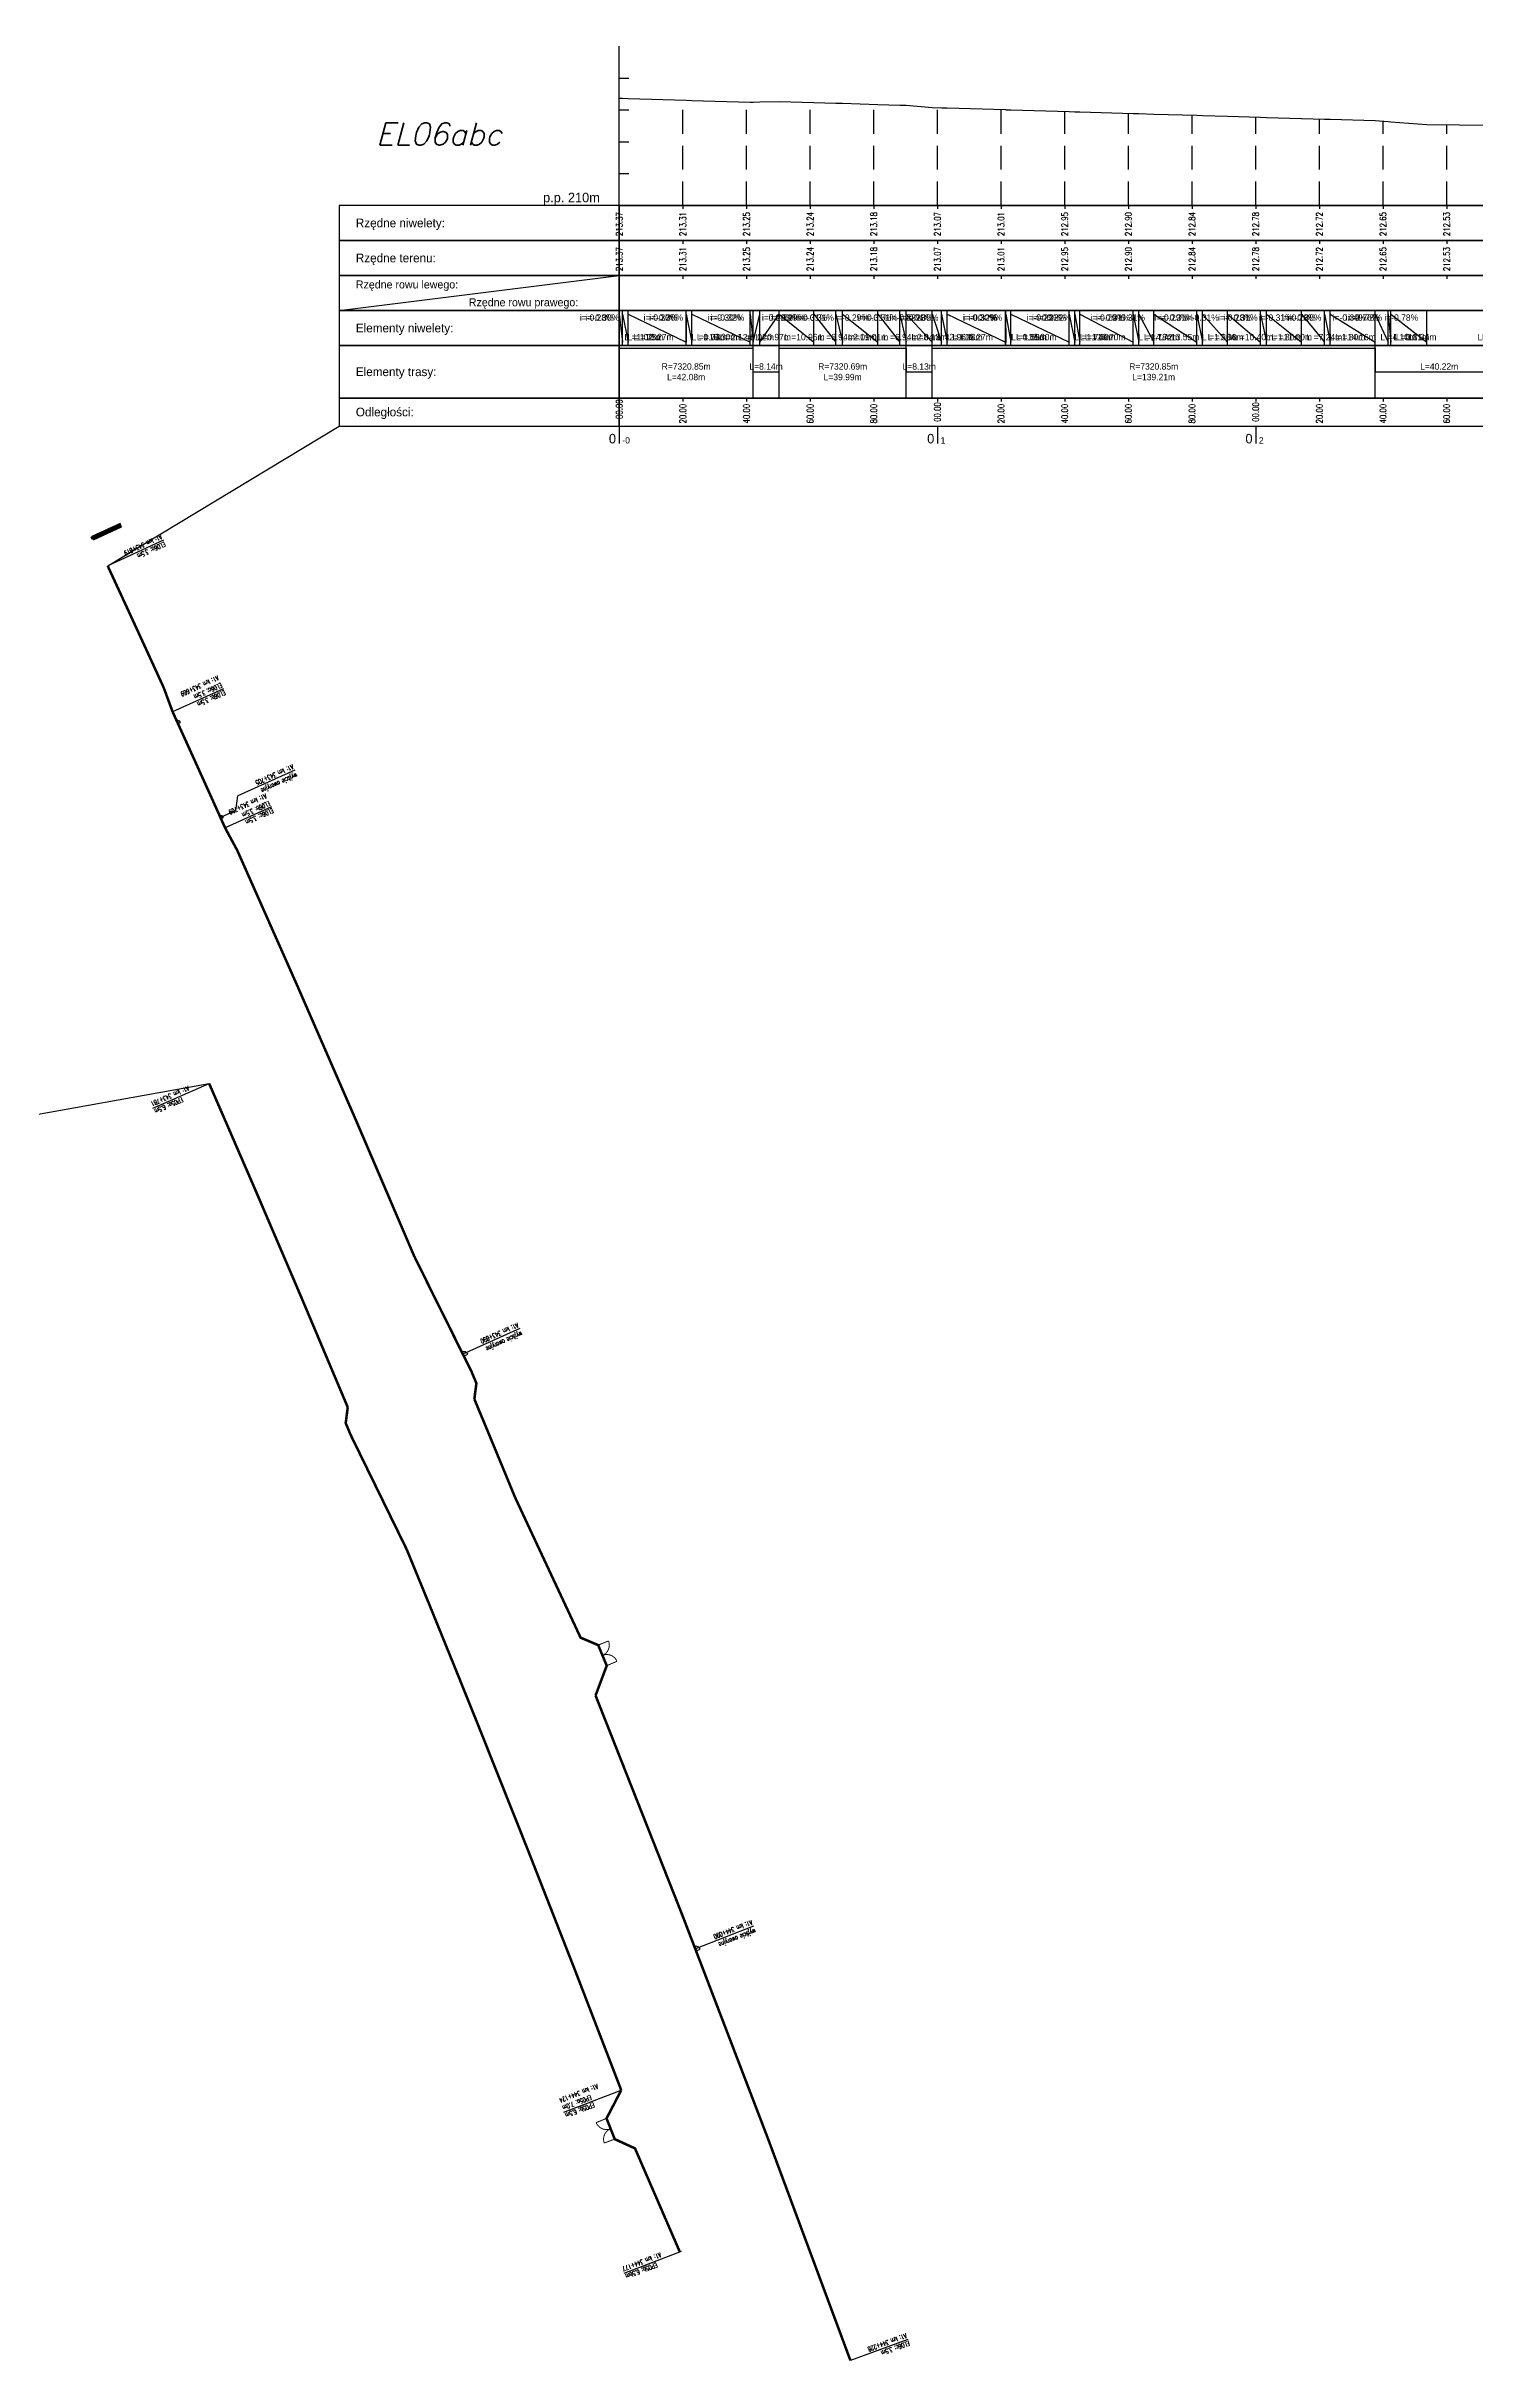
# Model space of a CAD drawing. Header units: metres. Extents: x 7399493 to 7407015, y 5696902 to 5712236.
# Drawn here: x 7404930 to 7405379, y 5704346 to 5705074 of the extents above; entities that cross this region are included whole.
import ezdxf

# ---------------------------------------------------------------- set-up
doc = ezdxf.new("R2010")
doc.units = ezdxf.units.M
doc.linetypes.add('DASHED', pattern=[0.75, 0.5, -0.25])
for name, color, linetype in [('Drzwi ewakuacyjne', 100, 'Continuous'), ('Drzwi ewakuacyjne_opis', 7, 'Continuous'), ('Ekran_akustyczny_3.5m', 100, 'Continuous'), ('Ekran_akustyczny_3.5m_opis', 7, 'Continuous'), ('Ekran_akustyczny_6.5m_opis', 7, 'Continuous'), ('Ekran_akustyczny_7m', 100, 'Continuous'), ('Ekran_akustyczny_7m_opis', 7, 'Continuous'), ('pomoc', 140, 'Continuous'), ('PR_0', 7, 'Continuous'), ('PR_istniejacy_teren', 7, 'Continuous'), ('robocza', 3, 'Continuous'), ('Schody ewakuacyjne', 100, 'Continuous')]:
    doc.layers.add(name, color=color, linetype=linetype)
doc.styles.add('simplex 0.60', font='simplex.shx', dxfattribs={"width": 0.6})
doc.styles.add('simplex 0.80', font='simplex.shx', dxfattribs={"width": 0.8})
doc.styles.add('Standard poch.', font='simplex.shx', dxfattribs={"oblique": 15})

# ---------------------------------------------------------------- blocks, each defined once
blk = doc.blocks.new('*U26')
at = {"layer": 'Schody ewakuacyjne', "ltscale": 0.8}
blk.add_lwpolyline([(-0.67, 0), (-0.67, -9.72), (-0.6, -9.72), (-0.6, 0)], close=True, dxfattribs=at)
at = {"layer": 'Schody ewakuacyjne'}
for points in [[(-0.46, -9.72), (-0.46, 0)], [(-0.46, 0), (0.46, 0)], [(-0.4, 0.27), (0.4, 0.27)], [(-0.4, 0), (-0.4, 0.27), (0.4, 0.27), (0.4, 0)], [(-0.4, -9.72), (-0.4, 0)], [(-0.4, -0.27), (0.4, -0.27)], [(-0.4, -0.54), (0.4, -0.54)], [(-0.4, -0.81), (0.4, -0.81)], [(-0.4, -1.08), (0.4, -1.08)], [(-0.4, -1.35), (0.4, -1.35)], [(-0.4, -1.62), (0.4, -1.62)], [(-0.4, -1.89), (0.4, -1.89)], [(-0.4, -2.16), (0.4, -2.16)], [(-0.4, -2.43), (0.4, -2.43)], [(-0.4, -2.7), (0.4, -2.7)], [(-0.4, -2.97), (0.4, -2.97)], [(-0.4, -3.24), (0.4, -3.24)], [(-0.4, -3.51), (0.4, -3.51)], [(-0.4, -3.78), (0.4, -3.78)], [(-0.4, -4.05), (0.4, -4.05)], [(-0.4, -4.32), (0.4, -4.32)], [(-0.4, -4.59), (0.4, -4.59)], [(-0.4, -4.86), (0.4, -4.86)], [(-0.4, -5.13), (0.4, -5.13)], [(-0.4, -5.4), (0.4, -5.4)], [(-0.4, -5.67), (0.4, -5.67)], [(-0.4, -5.94), (0.4, -5.94)], [(-0.4, -6.21), (0.4, -6.21)], [(-0.4, -6.48), (0.4, -6.48)], [(-0.4, -6.75), (0.4, -6.75)], [(-0.4, -7.02), (0.4, -7.02)], [(0.4, -9.72), (0.4, 0)], [(0.46, -9.72), (0.46, 0)], [(-0.46, -9.72), (0.46, -9.72)], [(-0.4, -7.29), (0.4, -7.29)], [(-0.4, -7.56), (0.4, -7.56)], [(-0.4, -7.83), (0.4, -7.83)], [(-0.4, -8.1), (0.4, -8.1)], [(-0.4, -8.37), (0.4, -8.37)], [(-0.4, -8.64), (0.4, -8.64)], [(-0.4, -8.91), (0.4, -8.91)], [(-0.4, -9.18), (0.4, -9.18)], [(-0.4, -9.45), (0.4, -9.45)], [(-0.4, -9.72), (0.4, -9.72)]]:
    blk.add_lwpolyline(points, dxfattribs=at)
blk = doc.blocks.new('Wyjście awaryjne')
at = {"layer": 'Drzwi ewakuacyjne'}
blk.add_lwpolyline([(0, 0), (-1.4, 0, 0.414214), (0, -1.4)], format="xyb", close=True, dxfattribs=at)
blk = doc.blocks.new('*U113')
at = {"layer": 'PR_0', "color": 1, "linetype": 'Continuous', "lineweight": -3, "char_height": 2}
for s, insert, attachment_point in [('i=-0.28%', (7406179.72, 5707037.05), 9), ('i=-0.30%', (7406181.47, 5707037.05), 9), ('i=-0.30%', (7406199.74, 5707037.05), 9), ('i=-0.27%', (7406199.77, 5707037.05), 9), ('i=-0.30%', (7406201.51, 5707037.05), 9), ('i=-0.30%', (7406219.82, 5707037.05), 9), ('i=-0.32%', (7406220.78, 5707037.05), 9), ('i=0.29%', (7406226.28, 5707037.05), 7), ('i=0.29%', (7406228.4, 5707037.05), 7), ('i=-0.29%', (7406239.88, 5707037.05), 9), ('i=-0.31%', (7406246.82, 5707037.05), 9), ('i=-0.31%', (7406248.91, 5707037.05), 9), ('i=-0.29%', (7406259.93, 5707037.05), 9), ('i=-0.31%', (7406266.87, 5707037.05), 9), ('i=-0.31%', (7406268.91, 5707037.05), 9), ('i=-0.88%', (7406277.03, 5707037.05), 9), ('i=-0.28%', (7406280, 5707037.05), 9), ('i=-0.30%', (7406281.77, 5707037.05), 9), ('i=-0.30%', (7406300.05, 5707037.05), 9), ('i=-0.32%', (7406300.24, 5707037.05), 9), ('i=-0.29%', (7406301.79, 5707037.05), 9), ('i=-0.29%', (7406320.09, 5707037.05), 9), ('i=-0.32%', (7406321.84, 5707037.05), 9), ('i=-0.32%', (7406323.44, 5707037.05), 9), ('i=-0.29%', (7406340.14, 5707037.05), 9), ('i=-0.31%', (7406341.92, 5707037.05), 9), ('i=-0.31%', (7406346.64, 5707037.05), 9), ('i=-0.29%', (7406360.19, 5707037.05), 9), ('i=-0.31%', (7406361.99, 5707037.05), 9), ('i=-0.31%', (7406369.84, 5707037.05), 9), ('i=-0.28%', (7406380.24, 5707037.05), 9), ('i=-0.31%', (7406382.04, 5707037.05), 9), ('i=-0.31%', (7406393.04, 5707037.05), 9), ('i=-0.28%', (7406400.29, 5707037.05), 9), ('i=-0.30%', (7406402.09, 5707037.05), 9), ('i=-0.30%', (7406416.25, 5707037.05), 9), ('i=-0.76%', (7406420.34, 5707037.05), 9), ('i=-0.78%', (7406421.15, 5707037.05), 9), ('i=-0.78%', (7406432.49, 5707037.05), 9), ('i=3.86%', (7406466.67, 5707037.05), 7), ('i=3.79%', (7406466.74, 5707037.05), 7), ('i=3.78%', (7406468.1, 5707037.05), 7), ('i=3.78%', (7406468.84, 5707037.05), 7), ('i=3.77%', (7406468.92, 5707037.05), 7), ('i=-0.25%', (7406479.71, 5707037.05), 9), ('i=-0.25%', (7406481.24, 5707037.05), 9), ('i=-0.27%', (7406482.26, 5707037.05), 9), ('i=-0.25%', (7406482.97, 5707037.05), 9), ('i=-0.25%', (7406499.01, 5707037.05), 9), ('i=-0.61%', (7406501.29, 5707037.05), 9), ('i=-0.64%', (7406502.48, 5707037.05), 9), ('i=-0.64%', (7406521.37, 5707037.05), 9), ('i=-0.66%', (7406522.28, 5707037.05), 9), ('i=-0.66%', (7406541.45, 5707037.05), 9), ('i=-0.68%', (7406542.81, 5707037.05), 9), ('L =1.02m', (7406183.08, 5707030.93), 7), ('L =1.75m', (7406184.1, 5707030.93), 7), ('L =18.27m', (7406185.85, 5707030.93), 7), ('L =0.03m', (7406204.12, 5707030.93), 7), ('L =1.74m', (7406204.14, 5707030.93), 7), ('L =18.30m', (7406205.89, 5707030.93), 7), ('L =2.12m', (7406224.03, 5707030.93), 9), ('L =6.02m', (7406230.04, 5707030.93), 9), ('L =0.97m', (7406224.19, 5707030.93), 7), ('L =10.96m', (7406233.29, 5707030.93), 7), ('L =6.94m', (7406244.26, 5707030.93), 7), ('L =2.09m', (7406251.2, 5707030.93), 7), ('L =11.01m', (7406253.29, 5707030.93), 7), ('L =6.94m', (7406264.3, 5707030.93), 7), ('L =2.04m', (7406271.24, 5707030.93), 7), ('L =8.13m', (7406273.28, 5707030.93), 7), ('L =2.96m', (7406281.41, 5707030.93), 7), ('L =1.78m', (7406284.37, 5707030.93), 7), ('L =18.27m', (7406286.15, 5707030.93), 7), ('L =0.19m', (7406304.42, 5707030.93), 7), ('L =1.55m', (7406304.61, 5707030.93), 7), ('L =18.30m', (7406306.17, 5707030.93), 7), ('L =1.74m', (7406324.47, 5707030.93), 7), ('L =1.60m', (7406326.21, 5707030.93), 7), ('L =16.70m', (7406327.81, 5707030.93), 7), ('L =1.78m', (7406344.52, 5707030.93), 7), ('L =4.72m', (7406346.29, 5707030.93), 7), ('L =13.55m', (7406351.02, 5707030.93), 7), ('L =1.80m', (7406364.57, 5707030.93), 7), ('L =7.86m', (7406366.36, 5707030.93), 7), ('L =10.40m', (7406374.22, 5707030.93), 7), ('L =1.80m', (7406384.61, 5707030.93), 7), ('L =11.00m', (7406386.42, 5707030.93), 7), ('L =7.24m', (7406397.42, 5707030.93), 7), ('L =1.80m', (7406404.66, 5707030.93), 7), ('L =14.16m', (7406406.46, 5707030.93), 7), ('L =4.10m', (7406420.62, 5707030.93), 7), ('L =0.81m', (7406424.72, 5707030.93), 7), ('L =11.34m', (7406425.52, 5707030.93), 7), ('L =0.07m', (7406462.37, 5707030.93), 9), ('L =1.36m', (7406463.72, 5707030.93), 9), ('L =0.75m', (7406464.47, 5707030.93), 9), ('L =0.07m', (7406464.54, 5707030.93), 9), ('L =2.10m', (7406466.64, 5707030.93), 9), ('L =14.19m', (7406469.89, 5707030.93), 7), ('L =1.53m', (7406484.08, 5707030.93), 7), ('L =1.02m', (7406485.61, 5707030.93), 7), ('L =0.71m', (7406486.64, 5707030.93), 7), ('L =16.04m', (7406487.35, 5707030.93), 7), ('L =2.28m', (7406503.39, 5707030.93), 7), ('L =1.19m', (7406505.67, 5707030.93), 7), ('L =18.89m', (7406506.86, 5707030.93), 7), ('L =0.91m', (7406525.74, 5707030.93), 7), ('L =19.17m', (7406526.66, 5707030.93), 7), ('L =1.36m', (7406545.82, 5707030.93), 7)]:
    blk.add_mtext(s, dxfattribs=dict(at, insert=insert, attachment_point=attachment_point))

msp = doc.modelspace()

# ---------------------------------------------------------------- linework, layer by layer
at = {"layer": 'Drzwi ewakuacyjne'}
for points in [[(7404972, 5704861.26, 0.414214), (7404970.8, 5704861.71), (7404971.18, 5704860.89)], [(7404985.5, 5704831.39, 0.414214), (7404984.3, 5704831.84), (7404984.68, 5704831.02)]]:
    msp.add_lwpolyline(points, format="xyb", close=True, dxfattribs=at)
at = {"layer": 'Drzwi ewakuacyjne_opis'}
for p, q in [((7405007.94, 5704846.22), (7404990.02, 5704838.17)), ((7404989.32, 5704833.54), (7404984.49, 5704831.36)), ((7405078.62, 5704670.79), (7405060.7, 5704662.74)), ((7405152.06, 5704483.08), (7405133.74, 5704475.98))]:
    msp.add_line(p, q, dxfattribs=at)
msp.add_lwpolyline([(7404989.32, 5704833.54), (7404990.02, 5704838.17)], dxfattribs=at)
at = {"layer": 'Ekran_akustyczny_3.5m'}
for points, const_width in [([(7404949.09, 5704910.42, -0.001437), (7404966.68, 5704872.2), (7404969.5, 5704864.56)], 0.8), ([(7404949.09, 5704910.42, -0.001437), (7404966.68, 5704872.2), (7404969.5, 5704864.56, -0.001366), (7404985.98, 5704828.12), (7404989.84, 5704820.97, -0.004754), (7405045.48, 5704693.37), (7405063.38, 5704657.35), (7405064.94, 5704653.61), (7405064.3, 5704648.65, -0.001144), (7405077.12, 5704617.71), (7405097.68, 5704573.7), (7405103.21, 5704571.35), (7405105.9, 5704564.89), (7405102.38, 5704555.53, -0.007641), (7405182.46, 5704346.62)], 0.8), ([(7404985.98, 5704828.12, 0.001366), (7404969.5, 5704864.56)], 0.8), ([(7405105.89, 5704564.88), (7405109.11, 5704566.27, 0.41102), (7405104.55, 5704568.12, 0.408938), (7405106.46, 5704572.66), (7405103.21, 5704571.35)], 0.3), ([(7405105.83, 5704422.67), (7405102.59, 5704421.33, 0.41102), (7405107.12, 5704419.4, 0.408938), (7405105.13, 5704414.91), (7405108.4, 5704416.15)], 0.3)]:
    msp.add_lwpolyline(points, format="xyb", dxfattribs=dict(at, const_width=const_width))
at = {"layer": 'Ekran_akustyczny_3.5m_opis'}
for p, q in [((7404966.59, 5704918.46), (7404949.09, 5704910.42)), ((7404985.46, 5704871.83), (7404969.5, 5704864.57)), ((7405000.54, 5704834.75), (7404985.98, 5704828.12)), ((7405200.54, 5704353.22), (7405182.46, 5704346.62))]:
    msp.add_line(p, q, dxfattribs=at)
at = {"layer": 'Ekran_akustyczny_6.5m_opis'}
for p, q in [((7404963.33, 5704740.09), (7404980.99, 5704747.76)), ((7405092.46, 5704424.66), (7405110.45, 5704431.53)), ((7405111.42, 5704374.07), (7405129.4, 5704380.93))]:
    msp.add_line(p, q, dxfattribs=at)
at = {"layer": 'Ekran_akustyczny_7m'}
msp.add_lwpolyline([(7405128.86, 5704380.72, 0.8, 0.8, 0), (7405114.77, 5704413.24, 0.8, 0.8, 0), (7405108.4, 5704416.15, 0.8, 0.8, 0), (7405105.84, 5704422.66, 0.8, 0.8, 0), (7405110.45, 5704431.53, 0.8, 0.8, 0.004216), (7405065.63, 5704545.88, 0.8, 0.8, 0.002059), (7405043.1, 5704601.3, 0.8, 0.8, 0), (7405025.44, 5704637.38, 0.8, 0.8, 0), (7405023.88, 5704641.12, 0.8, 0.8, 0), (7405024.52, 5704646.08, 0.8, 0.8, 0.003799), (7404980.99, 5704747.76, 0, 0, 0)], format="xyseb", dxfattribs=at)
at = {"layer": 'pomoc', "color": 4, "linetype": 'Continuous', "lineweight": 25}
msp.add_line((7405109.81, 5705043.65), (7405109.81, 5705044.25), dxfattribs=at)
at = {"layer": 'pomoc', "color": 3, "linetype": 'Continuous', "lineweight": 25}
for p, q in [((7404949.09, 5704910.42), (7405021.81, 5704954.35)), ((7404810.33, 5704717.24), (7404980.99, 5704747.76))]:
    msp.add_line(p, q, dxfattribs=at)
at = {"layer": 'PR_istniejacy_teren', "color": 7, "linetype": 'Continuous', "lineweight": -3, "ltscale": 4}
for p, q in [((7405109.81, 5705057.34), (7405110.83, 5705057.31)), ((7405110.83, 5705057.31), (7405112.58, 5705057.26)), ((7405112.58, 5705057.26), (7405130.85, 5705056.72)), ((7405130.85, 5705056.72), (7405130.88, 5705056.72)), ((7405130.88, 5705056.72), (7405132.62, 5705056.67)), ((7405132.62, 5705056.67), (7405150.92, 5705056.13)), ((7405150.92, 5705056.13), (7405151.89, 5705056.1)), ((7405151.89, 5705056.1), (7405154.01, 5705056.16)), ((7405154.01, 5705056.16), (7405160.03, 5705056.33)), ((7405160.03, 5705056.33), (7405170.99, 5705056.02)), ((7405170.99, 5705056.02), (7405177.93, 5705055.8)), ((7405177.93, 5705055.8), (7405180.02, 5705055.74)), ((7405180.02, 5705055.74), (7405191.04, 5705055.42)), ((7405191.04, 5705055.42), (7405197.97, 5705055.21)), ((7405197.97, 5705055.21), (7405200.02, 5705055.15)), ((7405200.02, 5705055.15), (7405208.14, 5705054.43)), ((7405208.14, 5705054.43), (7405211.11, 5705054.35)), ((7405211.11, 5705054.35), (7405212.88, 5705054.29)), ((7405212.88, 5705054.29), (7405231.15, 5705053.75)), ((7405231.15, 5705053.75), (7405231.34, 5705053.74)), ((7405231.34, 5705053.74), (7405232.9, 5705053.7)), ((7405232.9, 5705053.7), (7405251.2, 5705053.16)), ((7405251.2, 5705053.16), (7405252.95, 5705053.11)), ((7405252.95, 5705053.11), (7405254.55, 5705053.05)), ((7405254.55, 5705053.05), (7405271.25, 5705052.57)), ((7405271.25, 5705052.57), (7405273.03, 5705052.51)), ((7405273.03, 5705052.51), (7405277.75, 5705052.37)), ((7405277.75, 5705052.37), (7405291.3, 5705051.98)), ((7405291.3, 5705051.98), (7405293.09, 5705051.92)), ((7405293.09, 5705051.92), (7405300.95, 5705051.68)), ((7405300.95, 5705051.68), (7405311.35, 5705051.38)), ((7405311.35, 5705051.38), (7405313.15, 5705051.33)), ((7405313.15, 5705051.33), (7405324.15, 5705050.99)), ((7405324.15, 5705050.99), (7405331.4, 5705050.79)), ((7405331.4, 5705050.79), (7405333.2, 5705050.73)), ((7405333.2, 5705050.73), (7405347.35, 5705050.31)), ((7405347.35, 5705050.31), (7405351.45, 5705049.99)), ((7405351.45, 5705049.99), (7405352.26, 5705049.93)), ((7405352.26, 5705049.93), (7405363.6, 5705049.04)), ((7405363.6, 5705049.04), (7405410.82, 5705048.62))]:
    msp.add_line(p, q, dxfattribs=at)
at = {"layer": 'robocza', "color": 7, "linetype": 'Continuous', "lineweight": -3}
for p, q in [((7405109.81, 5705023.65), (7405109.81, 5705073.65)), ((7405109.81, 5705063.65), (7405112.81, 5705063.65)), ((7405109.81, 5705053.65), (7405112.81, 5705053.65)), ((7405109.81, 5705043.65), (7405112.81, 5705043.65)), ((7405109.81, 5705033.65), (7405112.81, 5705033.65)), ((7405109.81, 5705023.65), (7405501.7, 5705023.65)), ((7405109.81, 5705012.65), (7405109.81, 5705011.55)), ((7405129.81, 5705012.65), (7405129.81, 5705011.55)), ((7405149.81, 5705012.65), (7405149.81, 5705011.55)), ((7405169.81, 5705012.65), (7405169.81, 5705011.55)), ((7405189.81, 5705012.65), (7405189.81, 5705011.55)), ((7405209.81, 5705012.65), (7405209.81, 5705011.55)), ((7405229.81, 5705012.65), (7405229.81, 5705011.55)), ((7405249.81, 5705012.65), (7405249.81, 5705011.55)), ((7405269.81, 5705012.65), (7405269.81, 5705011.55)), ((7405289.81, 5705012.65), (7405289.81, 5705011.55)), ((7405309.81, 5705012.65), (7405309.81, 5705011.55)), ((7405329.81, 5705012.65), (7405329.81, 5705011.55)), ((7405349.81, 5705012.65), (7405349.81, 5705011.55)), ((7405369.81, 5705012.65), (7405369.81, 5705011.55)), ((7405021.81, 5704990.65), (7405109.81, 5705001.65)), ((7405109.81, 5705001.65), (7405109.81, 5705000.55)), ((7405129.81, 5705001.65), (7405129.81, 5705000.55)), ((7405149.81, 5705001.65), (7405149.81, 5705000.55)), ((7405169.81, 5705001.65), (7405169.81, 5705000.55)), ((7405189.81, 5705001.65), (7405189.81, 5705000.55)), ((7405209.81, 5705001.65), (7405209.81, 5705000.55)), ((7405229.81, 5705001.65), (7405229.81, 5705000.55)), ((7405249.81, 5705001.65), (7405249.81, 5705000.55)), ((7405269.81, 5705001.65), (7405269.81, 5705000.55)), ((7405289.81, 5705001.65), (7405289.81, 5705000.55)), ((7405309.81, 5705001.65), (7405309.81, 5705000.55)), ((7405329.81, 5705001.65), (7405329.81, 5705000.55)), ((7405349.81, 5705001.65), (7405349.81, 5705000.55)), ((7405369.81, 5705001.65), (7405369.81, 5705000.55)), ((7405109.81, 5704963.15), (7405109.81, 5704962.05)), ((7405129.81, 5704963.15), (7405129.81, 5704962.05)), ((7405149.81, 5704963.15), (7405149.81, 5704962.05)), ((7405169.81, 5704963.15), (7405169.81, 5704962.05)), ((7405189.81, 5704963.15), (7405189.81, 5704962.05)), ((7405209.81, 5704963.15), (7405209.81, 5704962.05)), ((7405229.81, 5704963.15), (7405229.81, 5704962.05)), ((7405249.81, 5704963.15), (7405249.81, 5704962.05)), ((7405269.81, 5704963.15), (7405269.81, 5704962.05)), ((7405289.81, 5704963.15), (7405289.81, 5704962.05)), ((7405309.81, 5704963.15), (7405309.81, 5704962.05)), ((7405329.81, 5704963.15), (7405329.81, 5704962.05)), ((7405349.81, 5704963.15), (7405349.81, 5704962.05)), ((7405369.81, 5704963.15), (7405369.81, 5704962.05)), ((7405109.81, 5704954.35), (7405109.81, 5704948.85)), ((7405209.81, 5704954.35), (7405209.81, 5704948.85)), ((7405309.81, 5704954.35), (7405309.81, 5704948.85))]:
    msp.add_line(p, q, dxfattribs=at)
at = {"layer": 'robocza', "color": 7, "linetype": 'DASHED', "lineweight": -3, "ltscale": 15}
for p, q in [((7405109.81, 5705023.65), (7405109.81, 5705057.34)), ((7405129.81, 5705023.65), (7405129.81, 5705056.75)), ((7405149.81, 5705023.65), (7405149.81, 5705056.16)), ((7405169.81, 5705023.65), (7405169.81, 5705056.05)), ((7405189.81, 5705023.65), (7405189.81, 5705055.46)), ((7405209.81, 5705023.65), (7405209.81, 5705054.38)), ((7405229.81, 5705023.65), (7405229.81, 5705053.79)), ((7405249.81, 5705023.65), (7405249.81, 5705053.2)), ((7405269.81, 5705023.65), (7405269.81, 5705052.61)), ((7405289.81, 5705023.65), (7405289.81, 5705052.02)), ((7405309.81, 5705023.65), (7405309.81, 5705051.43)), ((7405329.81, 5705023.65), (7405329.81, 5705050.83)), ((7405349.81, 5705023.65), (7405349.81, 5705050.12)), ((7405369.81, 5705023.65), (7405369.81, 5705048.98))]:
    msp.add_line(p, q, dxfattribs=at)
at = {"layer": 'robocza', "color": 1, "linetype": 'Continuous', "lineweight": -3}
for p, q in [((7405109.81, 5705023.65), (7405109.81, 5705022.55)), ((7405129.81, 5705023.65), (7405129.81, 5705022.55)), ((7405149.81, 5705023.65), (7405149.81, 5705022.55)), ((7405169.81, 5705023.65), (7405169.81, 5705022.55)), ((7405189.81, 5705023.65), (7405189.81, 5705022.55)), ((7405209.81, 5705023.65), (7405209.81, 5705022.55)), ((7405229.81, 5705023.65), (7405229.81, 5705022.55)), ((7405249.81, 5705023.65), (7405249.81, 5705022.55)), ((7405269.81, 5705023.65), (7405269.81, 5705022.55)), ((7405289.81, 5705023.65), (7405289.81, 5705022.55)), ((7405309.81, 5705023.65), (7405309.81, 5705022.55)), ((7405329.81, 5705023.65), (7405329.81, 5705022.55)), ((7405349.81, 5705023.65), (7405349.81, 5705022.55)), ((7405369.81, 5705023.65), (7405369.81, 5705022.55)), ((7405109.81, 5705001.65), (7405109.81, 5705000.55)), ((7405129.81, 5705001.65), (7405129.81, 5705000.55)), ((7405149.81, 5705001.65), (7405149.81, 5705000.55)), ((7405169.81, 5705001.65), (7405169.81, 5705000.55)), ((7405189.81, 5705001.65), (7405189.81, 5705000.55)), ((7405209.81, 5705001.65), (7405209.81, 5705000.55)), ((7405229.81, 5705001.65), (7405229.81, 5705000.55)), ((7405249.81, 5705001.65), (7405249.81, 5705000.55)), ((7405269.81, 5705001.65), (7405269.81, 5705000.55)), ((7405289.81, 5705001.65), (7405289.81, 5705000.55)), ((7405309.81, 5705001.65), (7405309.81, 5705000.55)), ((7405329.81, 5705001.65), (7405329.81, 5705000.55)), ((7405349.81, 5705001.65), (7405349.81, 5705000.55)), ((7405369.81, 5705001.65), (7405369.81, 5705000.55)), ((7405109.81, 5704979.65), (7405109.81, 5704990.65)), ((7405109.81, 5704989.55), (7405110.83, 5704980.75)), ((7405110.83, 5704979.65), (7405110.83, 5704990.65)), ((7405110.83, 5704989.55), (7405112.58, 5704980.75)), ((7405112.58, 5704979.65), (7405112.58, 5704990.65)), ((7405112.58, 5704989.55), (7405130.85, 5704980.75)), ((7405130.85, 5704979.65), (7405130.85, 5704990.65)), ((7405130.85, 5704989.55), (7405130.88, 5704980.75)), ((7405130.88, 5704979.65), (7405130.88, 5704990.65)), ((7405130.88, 5704989.55), (7405132.62, 5704980.75)), ((7405132.62, 5704979.65), (7405132.62, 5704990.65)), ((7405132.62, 5704989.55), (7405150.92, 5704980.75)), ((7405150.92, 5704979.65), (7405150.92, 5704990.65)), ((7405150.92, 5704989.55), (7405151.89, 5704980.75)), ((7405151.89, 5704979.65), (7405151.89, 5704990.65)), ((7405151.89, 5704980.75), (7405154.01, 5704989.55)), ((7405154.01, 5704979.65), (7405154.01, 5704990.65)), ((7405154.01, 5704980.75), (7405160.03, 5704989.55)), ((7405160.03, 5704979.65), (7405160.03, 5704990.65)), ((7405160.03, 5704989.55), (7405170.99, 5704980.75)), ((7405170.99, 5704979.65), (7405170.99, 5704990.65)), ((7405170.99, 5704989.55), (7405177.93, 5704980.75)), ((7405177.93, 5704979.65), (7405177.93, 5704990.65)), ((7405177.93, 5704989.55), (7405180.02, 5704980.75)), ((7405180.02, 5704979.65), (7405180.02, 5704990.65)), ((7405180.02, 5704989.55), (7405191.04, 5704980.75)), ((7405191.04, 5704979.65), (7405191.04, 5704990.65)), ((7405191.04, 5704989.55), (7405197.97, 5704980.75)), ((7405197.97, 5704979.65), (7405197.97, 5704990.65)), ((7405197.97, 5704989.55), (7405200.02, 5704980.75)), ((7405200.02, 5704979.65), (7405200.02, 5704990.65)), ((7405200.02, 5704989.55), (7405208.14, 5704980.75)), ((7405208.14, 5704979.65), (7405208.14, 5704990.65)), ((7405208.14, 5704989.55), (7405211.11, 5704980.75)), ((7405211.11, 5704979.65), (7405211.11, 5704990.65)), ((7405211.11, 5704989.55), (7405212.88, 5704980.75)), ((7405212.88, 5704979.65), (7405212.88, 5704990.65)), ((7405212.88, 5704989.55), (7405231.15, 5704980.75)), ((7405231.15, 5704979.65), (7405231.15, 5704990.65)), ((7405231.15, 5704989.55), (7405231.34, 5704980.75)), ((7405231.34, 5704979.65), (7405231.34, 5704990.65)), ((7405231.34, 5704989.55), (7405232.9, 5704980.75)), ((7405232.9, 5704979.65), (7405232.9, 5704990.65)), ((7405232.9, 5704989.55), (7405251.2, 5704980.75)), ((7405251.2, 5704979.65), (7405251.2, 5704990.65)), ((7405251.2, 5704989.55), (7405252.95, 5704980.75)), ((7405252.95, 5704979.65), (7405252.95, 5704990.65)), ((7405252.95, 5704989.55), (7405254.55, 5704980.75)), ((7405254.55, 5704979.65), (7405254.55, 5704990.65)), ((7405254.55, 5704989.55), (7405271.25, 5704980.75)), ((7405271.25, 5704979.65), (7405271.25, 5704990.65)), ((7405271.25, 5704989.55), (7405273.03, 5704980.75)), ((7405273.03, 5704979.65), (7405273.03, 5704990.65)), ((7405273.03, 5704989.55), (7405277.75, 5704980.75)), ((7405277.75, 5704979.65), (7405277.75, 5704990.65)), ((7405277.75, 5704989.55), (7405291.3, 5704980.75)), ((7405291.3, 5704979.65), (7405291.3, 5704990.65)), ((7405291.3, 5704989.55), (7405293.09, 5704980.75)), ((7405293.09, 5704979.65), (7405293.09, 5704990.65)), ((7405293.09, 5704989.55), (7405300.95, 5704980.75)), ((7405300.95, 5704979.65), (7405300.95, 5704990.65)), ((7405300.95, 5704989.55), (7405311.35, 5704980.75)), ((7405311.35, 5704979.65), (7405311.35, 5704990.65)), ((7405311.35, 5704989.55), (7405313.15, 5704980.75)), ((7405313.15, 5704979.65), (7405313.15, 5704990.65)), ((7405313.15, 5704989.55), (7405324.15, 5704980.75)), ((7405324.15, 5704979.65), (7405324.15, 5704990.65)), ((7405324.15, 5704989.55), (7405331.4, 5704980.75)), ((7405331.4, 5704979.65), (7405331.4, 5704990.65)), ((7405331.4, 5704989.55), (7405333.2, 5704980.75)), ((7405333.2, 5704979.65), (7405333.2, 5704990.65)), ((7405333.2, 5704989.55), (7405347.35, 5704980.75)), ((7405347.35, 5704979.65), (7405347.35, 5704990.65)), ((7405347.35, 5704989.55), (7405351.45, 5704980.75)), ((7405351.45, 5704979.65), (7405351.45, 5704990.65)), ((7405351.45, 5704989.55), (7405352.26, 5704980.75)), ((7405352.26, 5704979.65), (7405352.26, 5704990.65)), ((7405352.26, 5704989.55), (7405363.6, 5704980.75)), ((7405363.6, 5704979.65), (7405363.6, 5704990.65)), ((7405109.81, 5704963.15), (7405109.81, 5704979.65)), ((7405109.81, 5704978.83), (7405109.81, 5704978.83)), ((7405109.81, 5704978.83), (7405151.89, 5704978.83)), ((7405151.89, 5704963.15), (7405151.89, 5704979.65)), ((7405151.89, 5704978.83), (7405151.89, 5704978.83)), ((7405160.03, 5704963.15), (7405160.03, 5704979.65)), ((7405160.03, 5704971.4), (7405160.03, 5704978.83)), ((7405160.03, 5704978.83), (7405200.02, 5704978.83)), ((7405200.02, 5704963.15), (7405200.02, 5704979.65)), ((7405200.02, 5704978.83), (7405200.02, 5704971.4)), ((7405208.14, 5704963.15), (7405208.14, 5704979.65)), ((7405208.14, 5704971.4), (7405208.14, 5704978.83)), ((7405208.14, 5704978.83), (7405347.35, 5704978.83)), ((7405347.35, 5704963.15), (7405347.35, 5704979.65)), ((7405347.35, 5704978.83), (7405347.35, 5704971.4)), ((7405151.89, 5704971.4), (7405151.89, 5704971.4)), ((7405151.89, 5704971.4), (7405160.03, 5704971.4)), ((7405200.02, 5704971.4), (7405200.02, 5704971.4)), ((7405200.02, 5704971.4), (7405208.14, 5704971.4)), ((7405347.35, 5704971.4), (7405347.35, 5704971.4)), ((7405347.35, 5704971.4), (7405387.57, 5704971.4))]:
    msp.add_line(p, q, dxfattribs=at)
at = {"layer": 'robocza', "color": 7, "linetype": 'Continuous', "lineweight": -3}
for points in [[(7405109.81, 5705012.65), (7405109.81, 5705023.65), (7405021.81, 5705023.65), (7405021.81, 5705012.65)], [(7405109.81, 5705012.65), (7405501.7, 5705012.65), (7405501.7, 5705023.65), (7405109.81, 5705023.65)], [(7405109.81, 5705001.65), (7405109.81, 5705012.65), (7405021.81, 5705012.65), (7405021.81, 5705001.65)], [(7405109.81, 5705001.65), (7405501.7, 5705001.65), (7405501.7, 5705012.65), (7405109.81, 5705012.65)], [(7405109.81, 5704990.65), (7405109.81, 5705001.65), (7405021.81, 5705001.65), (7405021.81, 5704990.65)], [(7405109.81, 5704990.65), (7405109.81, 5705001.65), (7405021.81, 5705001.65), (7405021.81, 5704990.65)], [(7405109.81, 5704990.65), (7405501.7, 5704990.65), (7405501.7, 5705001.65), (7405109.81, 5705001.65)], [(7405109.81, 5704990.65), (7405501.7, 5704990.65), (7405501.7, 5705001.65), (7405109.81, 5705001.65)], [(7405109.81, 5704979.65), (7405109.81, 5704990.65), (7405021.81, 5704990.65), (7405021.81, 5704979.65)], [(7405109.81, 5704979.65), (7405501.7, 5704979.65), (7405501.7, 5704990.65), (7405109.81, 5704990.65)], [(7405109.81, 5704963.15), (7405109.81, 5704979.65), (7405021.81, 5704979.65), (7405021.81, 5704963.15)], [(7405109.81, 5704963.15), (7405501.7, 5704963.15), (7405501.7, 5704979.65), (7405109.81, 5704979.65)], [(7405109.81, 5704954.35), (7405109.81, 5704963.15), (7405021.81, 5704963.15), (7405021.81, 5704954.35)], [(7405109.81, 5704954.35), (7405501.7, 5704954.35), (7405501.7, 5704963.15), (7405109.81, 5704963.15)]]:
    msp.add_3dface(points, dxfattribs=at)

# ---------------------------------------------------------------- block references
at = {"color": 1, "linetype": 'Continuous', "lineweight": 25, "rotation": 114.9484429728023}
msp.add_blockref('*U26', (7404944.36, 5704919.18), dxfattribs=at)
at = {"layer": 'Drzwi ewakuacyjne', "color": 2, "rotation": 206.1715124822977}
msp.add_blockref('Wyjście awaryjne', (7405061.01, 5704662.12), dxfattribs=at)
at = {"layer": 'Drzwi ewakuacyjne', "rotation": 201.180770238632}
msp.add_blockref('Wyjście awaryjne', (7405133.99, 5704475.33), dxfattribs=at)
at = {"layer": 'robocza', "color": 3, "linetype": 'Continuous', "lineweight": -3}
msp.add_blockref('*U113', (-1071.64, -2049.65), dxfattribs=at)

# ---------------------------------------------------------------- texts
at = {"layer": 'Drzwi ewakuacyjne_opis', "char_height": 1.5, "attachment_point": 7, "style": 'simplex 0.60'}
for s, insert, rotation in [('A1: km 343+705', (7405007.09, 5704848.1), 204.19573), ('wyjście awaryjne', (7405008.12, 5704845.83), 204.19573), ('A1: km 343+890', (7405077.77, 5704672.67), 204.19573), ('wyjście awaryjne', (7405078.79, 5704670.4), 204.19573), ('A1: km 344+090', (7405151.31, 5704485), 201.17861), ('wyjście awaryjne', (7405152.21, 5704482.68), 201.17861)]:
    msp.add_mtext(s, dxfattribs=dict(at, insert=insert, rotation=rotation))
at = {"layer": 'Ekran_akustyczny_3.5m_opis', "char_height": 1.5, "attachment_point": 7, "style": 'simplex 0.60'}
for s, insert, rotation in [('A1: km 343+619', (7404965.73, 5704920.33), 204.66056), ('EL06a: 3.5m', (7404966.78, 5704918.04), 204.66056), ('A1: km 343+669', (7404983.56, 5704876.01), 204.4661), ('EL06a: 3.5m', (7404984.6, 5704873.71), 204.4661), ('EL06b: 3.5m', (7404985.65, 5704871.41), 204.4661), ('A1: km 343+709', (7404998.62, 5704838.92), 204.4661), ('EL06b: 3.5m', (7404999.7, 5704836.6), 204.4661), ('EL06c: 3.5m', (7405000.73, 5704834.33), 204.4661), ('A1: km 344+228', (7405199.84, 5704355.16), 200.05388), ('EL06c: 3.5m', (7405200.74, 5704352.8), 200.05388)]:
    msp.add_mtext(s, dxfattribs=dict(at, insert=insert, rotation=rotation))
at = {"layer": 'Ekran_akustyczny_6.5m_opis', "char_height": 1.5, "attachment_point": 9, "style": 'simplex 0.60'}
for s, insert, rotation in [('A1: km 343+781', (7404962.51, 5704741.99), 203.4713), ('EP05a: 6.5m', (7404963.52, 5704739.67), 203.4713), ('EP05b: 6.5m', (7405092.63, 5704424.23), 200.91877), ('A1: km 344+177', (7405110.64, 5704375.98), 200.89385), ('EP05b: 6.5bm', (7405111.58, 5704373.64), 200.89385)]:
    msp.add_mtext(s, dxfattribs=dict(at, insert=insert, rotation=rotation))
at = {"layer": 'Ekran_akustyczny_7m_opis', "char_height": 1.5, "attachment_point": 9, "rotation": 200.91877, "style": 'simplex 0.60'}
for s, insert in [('A1: km 344+124', (7405090.83, 5704428.94)), ('EP05a: 7.0m', (7405091.73, 5704426.59))]:
    msp.add_mtext(s, dxfattribs=dict(at, insert=insert))
at = {"layer": 'robocza', "style": 'Standard poch.', "oblique": 15}
msp.add_text('EL06abc', height=7, dxfattribs=at).set_placement((7405033.39, 5705042.58))
at = {"layer": 'robocza', "color": 2, "linetype": 'Continuous', "lineweight": -3, "insert": (7405094.81, 5705027.65), "char_height": 3, "attachment_point": 2}
msp.add_mtext('p.p. 210m', dxfattribs=at)
at = {"layer": 'robocza', "color": 7, "linetype": 'Continuous', "lineweight": -3, "attachment_point": 4}
for s, insert, char_height in [('Rzędne niwelety:', (7405027.06, 5705017.75), 2.75), ('Rzędne terenu:', (7405027.06, 5705006.75), 2.75), ('Rzędne rowu lewego:', (7405027.06, 5704998.45), 2.5), ('Elementy niwelety:', (7405027.06, 5704984.75), 2.75), ('Elementy trasy:', (7405027.06, 5704971), 2.75), ('Odległości:', (7405027.06, 5704958.35), 2.75)]:
    msp.add_mtext(s, dxfattribs=dict(at, insert=insert, char_height=char_height))
at = {"layer": 'robocza', "color": 1, "linetype": 'Continuous', "lineweight": -3, "char_height": 2, "style": 'simplex 0.80'}
for s, insert, attachment_point, rotation in [('213.37', (7405109.81, 5705021.57), 6, 89.99998), ('213.31', (7405129.81, 5705021.57), 6, 89.99998), ('213.25', (7405149.81, 5705021.57), 6, 89.99998), ('213.24', (7405169.81, 5705021.57), 6, 89.99998), ('213.18', (7405189.81, 5705021.57), 6, 89.99998), ('213.07', (7405209.81, 5705021.57), 6, 89.99998), ('213.01', (7405229.81, 5705021.57), 6, 89.99998), ('212.95', (7405249.81, 5705021.57), 6, 89.99998), ('212.90', (7405269.81, 5705021.57), 6, 89.99998), ('212.84', (7405289.81, 5705021.57), 6, 89.99998), ('212.78', (7405309.81, 5705021.57), 6, 89.99998), ('212.72', (7405329.81, 5705021.57), 6, 89.99998), ('212.65', (7405349.81, 5705021.57), 6, 89.99998), ('212.53', (7405369.81, 5705021.57), 6, 89.99998), ('213.37', (7405109.81, 5705010.57), 6, 89.99998), ('213.31', (7405129.81, 5705010.57), 6, 89.99998), ('213.25', (7405149.81, 5705010.57), 6, 89.99998), ('213.24', (7405169.81, 5705010.57), 6, 89.99998), ('213.18', (7405189.81, 5705010.57), 6, 89.99998), ('213.07', (7405209.81, 5705010.57), 6, 89.99998), ('213.01', (7405229.81, 5705010.57), 6, 89.99998), ('212.95', (7405249.81, 5705010.57), 6, 89.99998), ('212.90', (7405269.81, 5705010.57), 6, 89.99998), ('212.84', (7405289.81, 5705010.57), 6, 89.99998), ('212.78', (7405309.81, 5705010.57), 6, 89.99998), ('212.72', (7405329.81, 5705010.57), 6, 89.99998), ('212.65', (7405349.81, 5705010.57), 6, 89.99998), ('212.53', (7405369.81, 5705010.57), 6, 89.99998), ('-00.00', (7405109.81, 5704958.75), 5, 90), ('20.00', (7405129.81, 5704958.25), 5, 90), ('40.00', (7405149.81, 5704958.25), 5, 90), ('60.00', (7405169.81, 5704958.25), 5, 90), ('80.00', (7405189.81, 5704958.25), 5, 90), ('00.00', (7405209.81, 5704958.75), 5, 90), ('20.00', (7405229.81, 5704958.25), 5, 90), ('40.00', (7405249.81, 5704958.25), 5, 90), ('60.00', (7405269.81, 5704958.25), 5, 90), ('80.00', (7405289.81, 5704958.25), 5, 90), ('00.00', (7405309.81, 5704958.75), 5, 90), ('20.00', (7405329.81, 5704958.25), 5, 90), ('40.00', (7405349.81, 5704958.25), 5, 90), ('60.00', (7405369.81, 5704958.25), 5, 90)]:
    msp.add_mtext(s, dxfattribs=dict(at, insert=insert, attachment_point=attachment_point, rotation=rotation))
at = {"layer": 'robocza', "color": 1, "linetype": 'Continuous', "lineweight": -3}
for s, insert, char_height, attachment_point in [('Rzędne rowu prawego:', (7405062.56, 5704992.85), 2.5, 4), ('R=7320.85m^JL=42.08m', (7405130.85, 5704971.4), 2, 5), ('L=8.14m', (7405155.96, 5704972.03), 2, 8), ('R=7320.69m^JL=39.99m', (7405180.02, 5704971.4), 2, 5), ('L=8.13m', (7405204.08, 5704972.03), 2, 8), ('R=7320.85m^JL=139.21m', (7405277.75, 5704971.4), 2, 5), ('L=40.22m', (7405367.46, 5704972.03), 2, 8), ('0', (7405108.81, 5704948.85), 3, 9), ('-0', (7405110.81, 5704948.85), 2, 7), ('0', (7405208.81, 5704948.85), 3, 9), ('1', (7405210.81, 5704948.85), 2, 7), ('0', (7405308.81, 5704948.85), 3, 9), ('2', (7405310.81, 5704948.85), 2, 7)]:
    msp.add_mtext(s, dxfattribs=dict(at, insert=insert, char_height=char_height, attachment_point=attachment_point))

doc.saveas('drawing.dxf')
